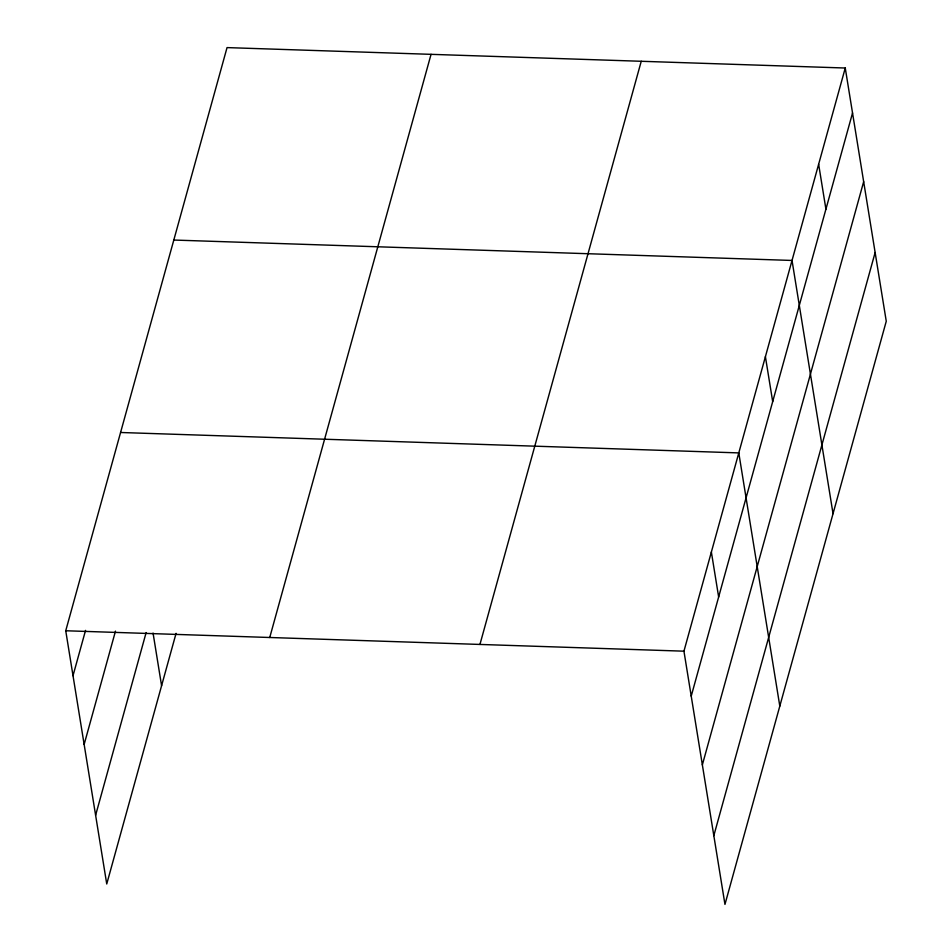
<?xml version="1.0" encoding="UTF-8"?>
<svg xmlns="http://www.w3.org/2000/svg" width="952" height="952" viewBox="0 0 952 952"><rect width="100%" height="100%" fill="white"/><g stroke="black" fill="none" stroke-linecap="round" stroke-linejoin="round"><path stroke-width="1.43" d="M176.072 633.354L106.743 883.98L65.736 630.759L227.04 47.6L845.257 68.02L886.264 321.24L724.96 904.4L683.941 651.18L845.257 68.02M73.007 675.706L85.549 630.391M84.145 744.44L115.478 631.14M95.616 815.257L146.144 632.556M269.737 637.507L431.054 54.335M479.939 644.444L641.243 61.273M691.223 696.126L852.54 112.955M702.362 764.849L863.666 181.689M713.822 835.666L875.138 252.506M173.811 240.047L792.028 260.455L833.036 513.675M120.583 432.494L738.788 452.902L779.807 706.122M65.736 630.759L683.941 651.18M818.637 164.232L825.919 209.178M765.408 356.679L772.691 401.625M711.37 552.041L718.653 596.987M153.058 633.068L161.59 685.714"/></g></svg>
